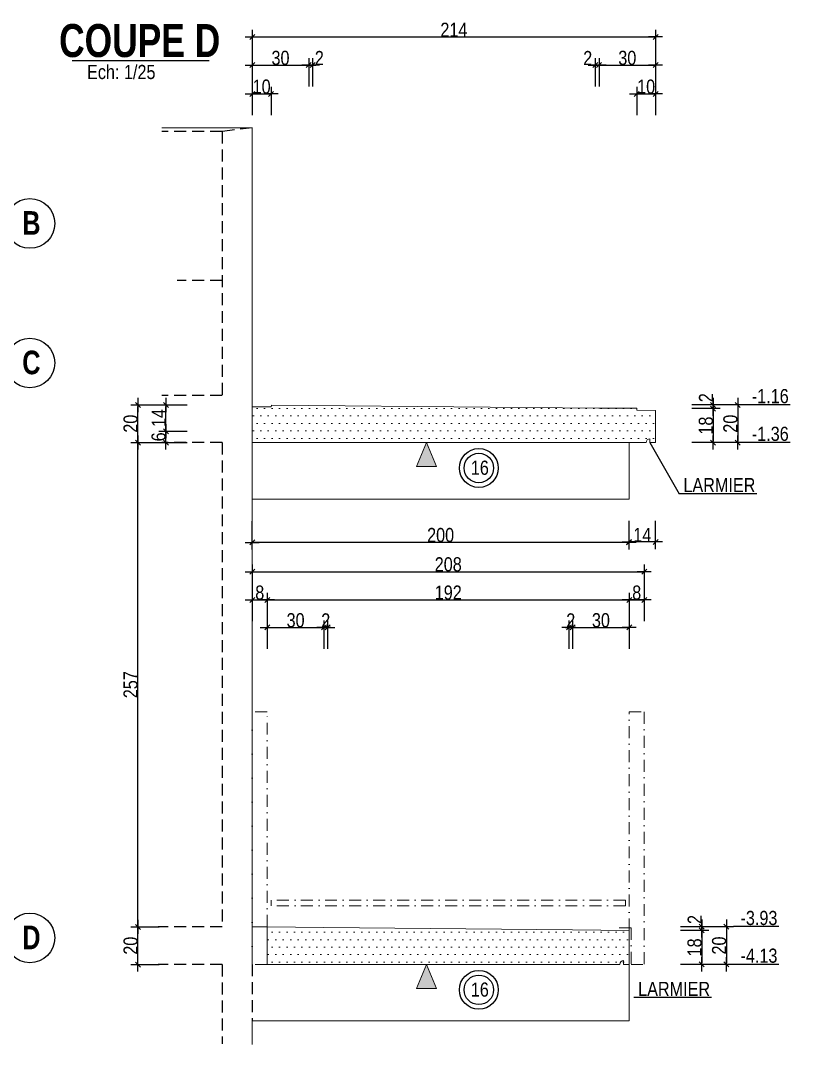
# Model space of a CAD drawing. Header units: millimetres. Extents: x 30537 to 37023, y -37354 to 0.
# Drawn here: x 33753 to 34599, y -35441 to -34355 of the extents above; entities that cross this region are included whole.
import ezdxf
from ezdxf.enums import TextEntityAlignment as Align

# ---------------------------------------------------------------- set-up
doc = ezdxf.new("R2010")
doc.units = ezdxf.units.MM
doc.linetypes.add('CACHEX2', pattern=[19.05, 12.7, -6.35])
doc.linetypes.add('TIRETPTX2', pattern=[50.8, 25.4, -12.7, 0, -12.7])
for name, color, linetype in [('01_cote_gen', 4, 'Continuous'), ('01_linteaux', 2, 'Continuous'), ('01_murs_sup', 2, 'CACHEX2'), ('01_texte', 230, 'Continuous'), ('AA_COTES', 2, 'Continuous')]:
    doc.layers.add(name, color=color, linetype=linetype)
doc.layers.add('01_murs_coup', color=5, linetype='Continuous', lineweight=60)
doc.layers.add('01_tram_axes', color=2, linetype='TIRETPTX2', lineweight=9)
doc.styles.add('ARIAL NA', font='ARIALN.TTF')
doc.styles.add('impact', font='impact.ttf')
doc.styles.add('STYLE2', font='ARIALN.TTF')
doc.dimstyles.new('JB25', dxfattribs={"dimscale": 0.1, "dimtxt": 150, "dimasz": 15, "dimexe": 0.1, "dimexo": 0.1, "dimgap": 0.09, "dimtad": 1, "dimdec": 1, "dimlfac": 0.5, "dimdsep": 46, "dimtxsty": 'STYLE2', "dimblk1": 'BOND_G', "dimblk2": 'BOND_D', "dimsah": 1, "dimcen": 1.5, "dimdle": 0.01, "dimse1": 1, "dimse2": 1, "dimclrd": 4, "dimclre": 2, "dimclrt": 6, "dimazin": 2, "dimtfac": 2.333333, "dimtdec": 1, "dimtix": 1, "dimtmove": 2, "dimatfit": 3, "dimldrblk": 'BOND_G', "dimfxl": 1, "dimtolj": 1, "dimtzin": 0, "dimarcsym": 0})

# ---------------------------------------------------------------- blocks, each defined once
blk = doc.blocks.new('BOND_G')
at = {"layer": 'AA_COTES', "color": 0}
for p, q in [((0, -5), (0, 15)), ((5, 0), (-5, 0)), ((1.77, 1.77), (-1.77, -1.77))]:
    blk.add_line(p, q, dxfattribs=at)
blk = doc.blocks.new('BOND_D')
at = {"layer": 'AA_COTES', "color": 0}
for p, q in [((5, 0), (-5, 0)), ((-1.77, -1.77), (1.77, 1.77)), ((0, 5), (0, -15))]:
    blk.add_line(p, q, dxfattribs=at)
blk = doc.blocks.new('*D3982')
at = {"layer": '01_cote_gen', "color": 4, "lineweight": -2, "transparency": 16777216}
blk.add_line((34000.6, -34372), (34425.6, -34372), dxfattribs=at)
at = {"layer": 'Defpoints', "color": 0, "transparency": 16777216}
for p in [(34427.1, -34372), (33999.1, -34446.9), (34427.1, -34518.2)]:
    blk.add_point(p, dxfattribs=at)
at = {"layer": '01_cote_gen', "color": 4, "lineweight": -2, "transparency": 16777216, "xscale": 1.5, "yscale": 1.5, "zscale": 1.5, "rotation": 180}
blk.add_blockref('BOND_G', (33999.1, -34372), dxfattribs=at)
at = {"layer": '01_cote_gen', "color": 4, "lineweight": -2, "transparency": 16777216, "xscale": 1.5, "yscale": 1.5, "zscale": 1.5}
blk.add_blockref('BOND_D', (34427.1, -34372), dxfattribs=at)
at = {"layer": '01_cote_gen', "color": 6, "lineweight": 0, "transparency": 16777216, "insert": (34213.1, -34364.5), "char_height": 15, "attachment_point": 5, "style": 'STYLE2'}
blk.add_mtext('\\A1;214', dxfattribs=at)
blk = doc.blocks.new('*D3983')
at = {"layer": '01_cote_gen', "color": 4, "lineweight": -2, "ltscale": 2, "transparency": 16777216}
blk.add_line((34368.6, -34402), (34425.6, -34402), dxfattribs=at)
at = {"layer": 'Defpoints', "color": 0, "ltscale": 2, "transparency": 16777216}
for p in [(34427.1, -34402), (34367.1, -34465.8), (34427.1, -34468.3)]:
    blk.add_point(p, dxfattribs=at)
at = {"layer": '01_cote_gen', "color": 4, "lineweight": -2, "ltscale": 2, "transparency": 16777216, "xscale": 1.5, "yscale": 1.5, "zscale": 1.5, "rotation": 180}
blk.add_blockref('BOND_G', (34367.1, -34402), dxfattribs=at)
at = {"layer": '01_cote_gen', "color": 4, "lineweight": -2, "ltscale": 2, "transparency": 16777216, "xscale": 1.5, "yscale": 1.5, "zscale": 1.5}
blk.add_blockref('BOND_D', (34427.1, -34402), dxfattribs=at)
at = {"layer": '01_cote_gen', "color": 6, "lineweight": 0, "ltscale": 2, "transparency": 16777216, "insert": (34397.1, -34394.4), "char_height": 15, "attachment_point": 5, "style": 'STYLE2'}
blk.add_mtext('\\A1;30', dxfattribs=at)
blk = doc.blocks.new('*D3984')
at = {"layer": '01_cote_gen', "color": 4, "lineweight": -2, "ltscale": 2, "transparency": 16777216}
blk.add_line((34364.6, -34402), (34365.6, -34402), dxfattribs=at)
at = {"layer": 'Defpoints', "color": 0, "ltscale": 2, "transparency": 16777216}
for p in [(34367.1, -34402), (34367.1, -34465.8), (34363.1, -34490.3)]:
    blk.add_point(p, dxfattribs=at)
at = {"layer": '01_cote_gen', "color": 4, "lineweight": -2, "ltscale": 2, "transparency": 16777216, "xscale": 1.5, "yscale": 1.5, "zscale": 1.5, "rotation": 180}
blk.add_blockref('BOND_G', (34363.1, -34402), dxfattribs=at)
at = {"layer": '01_cote_gen', "color": 4, "lineweight": -2, "ltscale": 2, "transparency": 16777216, "xscale": 1.5, "yscale": 1.5, "zscale": 1.5}
blk.add_blockref('BOND_D', (34367.1, -34402), dxfattribs=at)
at = {"layer": '01_cote_gen', "color": 6, "lineweight": 0, "ltscale": 2, "transparency": 16777216, "insert": (34355.1, -34394.5), "char_height": 15, "attachment_point": 5, "style": 'STYLE2'}
blk.add_mtext('\\A1;2', dxfattribs=at)
blk = doc.blocks.new('*D3985')
at = {"layer": '01_cote_gen', "color": 4, "lineweight": -2, "transparency": 16777216}
blk.add_line((34488.1, -34767.9), (34488.1, -34800.9), dxfattribs=at)
at = {"layer": 'Defpoints', "color": 0, "transparency": 16777216}
for p in [(34373.1, -34766.4), (34373.1, -34802.4), (34488.1, -34802.4)]:
    blk.add_point(p, dxfattribs=at)
at = {"layer": '01_cote_gen', "color": 4, "lineweight": -2, "transparency": 16777216, "xscale": 1.5, "yscale": 1.5, "zscale": 1.5}
for name, p, rotation in [('BOND_G', (34488.1, -34766.4), 90), ('BOND_D', (34488.1, -34802.4), 270)]:
    blk.add_blockref(name, p, dxfattribs=dict(at, rotation=rotation))
at = {"layer": '01_cote_gen', "color": 6, "lineweight": 0, "transparency": 16777216, "insert": (34480.5, -34784.4), "char_height": 15, "attachment_point": 5, "rotation": 90, "style": 'STYLE2'}
blk.add_mtext('\\A1;18', dxfattribs=at)
blk = doc.blocks.new('*D3986')
at = {"layer": '01_cote_gen', "color": 4, "lineweight": -2, "transparency": 16777216}
blk.add_line((34488.1, -34763.9), (34488.1, -34764.9), dxfattribs=at)
at = {"layer": 'Defpoints', "color": 0, "transparency": 16777216}
for p in [(33985.1, -34762.4), (34373.1, -34766.4), (34488.1, -34766.4)]:
    blk.add_point(p, dxfattribs=at)
at = {"layer": '01_cote_gen', "color": 4, "lineweight": -2, "transparency": 16777216, "xscale": 1.5, "yscale": 1.5, "zscale": 1.5}
for name, p, rotation in [('BOND_G', (34488.1, -34762.4), 90), ('BOND_D', (34488.1, -34766.4), 270)]:
    blk.add_blockref(name, p, dxfattribs=dict(at, rotation=rotation))
at = {"layer": '01_cote_gen', "color": 6, "lineweight": 0, "transparency": 16777216, "insert": (34480.6, -34754.8), "char_height": 15, "attachment_point": 5, "rotation": 90, "style": 'STYLE2'}
blk.add_mtext('\\A1;2', dxfattribs=at)
blk = doc.blocks.new('*D3987')
at = {"layer": '01_cote_gen', "color": 4, "lineweight": -2, "ltscale": 2, "transparency": 16777216}
blk.add_line((34000.6, -34402), (34057.6, -34402), dxfattribs=at)
at = {"layer": 'Defpoints', "color": 0, "ltscale": 2, "transparency": 16777216}
for p in [(34059.1, -34402), (33999.1, -34464.3), (34059.1, -34462.9)]:
    blk.add_point(p, dxfattribs=at)
at = {"layer": '01_cote_gen', "color": 4, "lineweight": -2, "ltscale": 2, "transparency": 16777216, "xscale": 1.5, "yscale": 1.5, "zscale": 1.5, "rotation": 180}
blk.add_blockref('BOND_G', (33999.1, -34402), dxfattribs=at)
at = {"layer": '01_cote_gen', "color": 4, "lineweight": -2, "ltscale": 2, "transparency": 16777216, "xscale": 1.5, "yscale": 1.5, "zscale": 1.5}
blk.add_blockref('BOND_D', (34059.1, -34402), dxfattribs=at)
at = {"layer": '01_cote_gen', "color": 6, "lineweight": 0, "ltscale": 2, "transparency": 16777216, "insert": (34029.1, -34394.4), "char_height": 15, "attachment_point": 5, "style": 'STYLE2'}
blk.add_mtext('\\A1;30', dxfattribs=at)
blk = doc.blocks.new('*D3988')
at = {"layer": '01_cote_gen', "color": 4, "lineweight": -2, "ltscale": 2, "transparency": 16777216}
blk.add_line((34060.6, -34402), (34061.6, -34402), dxfattribs=at)
at = {"layer": 'Defpoints', "color": 0, "ltscale": 2, "transparency": 16777216}
for p in [(34063.1, -34402), (34059.1, -34424.5), (34063.1, -34490.3)]:
    blk.add_point(p, dxfattribs=at)
at = {"layer": '01_cote_gen', "color": 4, "lineweight": -2, "ltscale": 2, "transparency": 16777216, "xscale": 1.5, "yscale": 1.5, "zscale": 1.5, "rotation": 180}
blk.add_blockref('BOND_G', (34059.1, -34402), dxfattribs=at)
at = {"layer": '01_cote_gen', "color": 4, "lineweight": -2, "ltscale": 2, "transparency": 16777216, "xscale": 1.5, "yscale": 1.5, "zscale": 1.5}
blk.add_blockref('BOND_D', (34063.1, -34402), dxfattribs=at)
at = {"layer": '01_cote_gen', "color": 6, "lineweight": 0, "ltscale": 2, "transparency": 16777216, "insert": (34070.3, -34394.5), "char_height": 15, "attachment_point": 5, "style": 'STYLE2'}
blk.add_mtext('\\A1;2', dxfattribs=at)
blk = doc.blocks.new('*D3989')
at = {"layer": '01_cote_gen', "color": 4, "lineweight": -2, "ltscale": 2, "transparency": 16777216}
blk.add_line((34408.6, -34432.6), (34425.6, -34432.6), dxfattribs=at)
at = {"layer": 'Defpoints', "color": 0, "ltscale": 2, "transparency": 16777216}
for p in [(34427.1, -34432.6), (34407.1, -34468), (34427.1, -34468.3)]:
    blk.add_point(p, dxfattribs=at)
at = {"layer": '01_cote_gen', "color": 4, "lineweight": -2, "ltscale": 2, "transparency": 16777216, "xscale": 1.5, "yscale": 1.5, "zscale": 1.5, "rotation": 180}
blk.add_blockref('BOND_G', (34407.1, -34432.6), dxfattribs=at)
at = {"layer": '01_cote_gen', "color": 4, "lineweight": -2, "ltscale": 2, "transparency": 16777216, "xscale": 1.5, "yscale": 1.5, "zscale": 1.5}
blk.add_blockref('BOND_D', (34427.1, -34432.6), dxfattribs=at)
at = {"layer": '01_cote_gen', "color": 6, "lineweight": 0, "ltscale": 2, "transparency": 16777216, "insert": (34417.1, -34424.9), "char_height": 15, "attachment_point": 5, "style": 'STYLE2'}
blk.add_mtext('\\A1;10', dxfattribs=at)
blk = doc.blocks.new('*D3990')
at = {"layer": '01_cote_gen', "color": 4, "lineweight": -2, "ltscale": 2, "transparency": 16777216}
blk.add_line((34000.6, -34432.6), (34017.6, -34432.6), dxfattribs=at)
at = {"layer": 'Defpoints', "color": 0, "ltscale": 2, "transparency": 16777216}
for p in [(33999.1, -34424.5), (34019.1, -34432.6), (34019.1, -34464.6)]:
    blk.add_point(p, dxfattribs=at)
at = {"layer": '01_cote_gen', "color": 4, "lineweight": -2, "ltscale": 2, "transparency": 16777216, "xscale": 1.5, "yscale": 1.5, "zscale": 1.5, "rotation": 180}
blk.add_blockref('BOND_G', (33999.1, -34432.6), dxfattribs=at)
at = {"layer": '01_cote_gen', "color": 4, "lineweight": -2, "ltscale": 2, "transparency": 16777216, "xscale": 1.5, "yscale": 1.5, "zscale": 1.5}
blk.add_blockref('BOND_D', (34019.1, -34432.6), dxfattribs=at)
at = {"layer": '01_cote_gen', "color": 6, "lineweight": 0, "ltscale": 2, "transparency": 16777216, "insert": (34009.1, -34424.9), "char_height": 15, "attachment_point": 5, "style": 'STYLE2'}
blk.add_mtext('\\A1;10', dxfattribs=at)
blk = doc.blocks.new('*D3991')
at = {"layer": '01_cote_gen', "color": 4, "lineweight": -2, "transparency": 16777216}
blk.add_line((34476.1, -35321.5), (34476.1, -35354.5), dxfattribs=at)
at = {"layer": 'Defpoints', "color": 0, "transparency": 16777216}
for p in [(34373.1, -35320), (34373.1, -35356), (34476.1, -35356)]:
    blk.add_point(p, dxfattribs=at)
at = {"layer": '01_cote_gen', "color": 4, "lineweight": -2, "transparency": 16777216, "xscale": 1.5, "yscale": 1.5, "zscale": 1.5}
for name, p, rotation in [('BOND_G', (34476.1, -35320), 90), ('BOND_D', (34476.1, -35356), 270)]:
    blk.add_blockref(name, p, dxfattribs=dict(at, rotation=rotation))
at = {"layer": '01_cote_gen', "color": 6, "lineweight": 0, "transparency": 16777216, "insert": (34468.5, -35338), "char_height": 15, "attachment_point": 5, "rotation": 90, "style": 'STYLE2'}
blk.add_mtext('\\A1;18', dxfattribs=at)
blk = doc.blocks.new('*D3992')
at = {"layer": '01_cote_gen', "color": 4, "lineweight": -2, "transparency": 16777216}
blk.add_line((34502.3, -35317.5), (34502.3, -35354.5), dxfattribs=at)
at = {"layer": 'Defpoints', "color": 0, "transparency": 16777216}
for p in [(34479.6, -35316), (34479.6, -35356), (34502.3, -35356)]:
    blk.add_point(p, dxfattribs=at)
at = {"layer": '01_cote_gen', "color": 4, "lineweight": -2, "transparency": 16777216, "xscale": 1.5, "yscale": 1.5, "zscale": 1.5}
for name, p, rotation in [('BOND_G', (34502.3, -35316), 90), ('BOND_D', (34502.3, -35356), 270)]:
    blk.add_blockref(name, p, dxfattribs=dict(at, rotation=rotation))
at = {"layer": '01_cote_gen', "color": 6, "lineweight": 0, "transparency": 16777216, "insert": (34494.6, -35336), "char_height": 15, "attachment_point": 5, "rotation": 90, "style": 'STYLE2'}
blk.add_mtext('\\A1;20', dxfattribs=at)
blk = doc.blocks.new('*D3993')
at = {"layer": '01_cote_gen', "color": 4, "lineweight": -2, "ltscale": 0.1, "transparency": 16777216}
blk.add_line((34000.6, -34969.4), (34013.6, -34969.4), dxfattribs=at)
at = {"layer": 'Defpoints', "color": 0, "ltscale": 0.1, "transparency": 16777216}
for p in [(34015.1, -34969.4), (33999.1, -34972.4), (34015.1, -35264.5)]:
    blk.add_point(p, dxfattribs=at)
at = {"layer": '01_cote_gen', "color": 4, "lineweight": -2, "ltscale": 0.1, "transparency": 16777216, "xscale": 1.5, "yscale": 1.5, "zscale": 1.5, "rotation": 180}
blk.add_blockref('BOND_G', (33999.1, -34969.4), dxfattribs=at)
at = {"layer": '01_cote_gen', "color": 4, "lineweight": -2, "ltscale": 0.1, "transparency": 16777216, "xscale": 1.5, "yscale": 1.5, "zscale": 1.5}
blk.add_blockref('BOND_D', (34015.1, -34969.4), dxfattribs=at)
at = {"layer": '01_cote_gen', "color": 6, "ltscale": 0.1, "transparency": 16777216, "insert": (34007.1, -34961.7), "char_height": 15, "attachment_point": 5, "style": 'STYLE2'}
blk.add_mtext('\\A1;8', dxfattribs=at)
blk = doc.blocks.new('*D3994')
at = {"layer": '01_cote_gen', "color": 4, "lineweight": -2, "ltscale": 0.1, "transparency": 16777216}
blk.add_line((34016.6, -34969.4), (34397.6, -34969.4), dxfattribs=at)
at = {"layer": 'Defpoints', "color": 0, "ltscale": 0.1, "transparency": 16777216}
for p in [(34399.1, -34969.4), (34015.1, -35284.8), (34399.1, -35286.2)]:
    blk.add_point(p, dxfattribs=at)
at = {"layer": '01_cote_gen', "color": 4, "lineweight": -2, "ltscale": 0.1, "transparency": 16777216, "xscale": 1.5, "yscale": 1.5, "zscale": 1.5, "rotation": 180}
blk.add_blockref('BOND_G', (34015.1, -34969.4), dxfattribs=at)
at = {"layer": '01_cote_gen', "color": 4, "lineweight": -2, "ltscale": 0.1, "transparency": 16777216, "xscale": 1.5, "yscale": 1.5, "zscale": 1.5}
blk.add_blockref('BOND_D', (34399.1, -34969.4), dxfattribs=at)
at = {"layer": '01_cote_gen', "color": 6, "ltscale": 0.1, "transparency": 16777216, "insert": (34207.1, -34961.7), "char_height": 15, "attachment_point": 5, "style": 'STYLE2'}
blk.add_mtext('\\A1;192', dxfattribs=at)
blk = doc.blocks.new('*D4315')
at = {"layer": '01_cote_gen', "color": 4, "lineweight": -2, "ltscale": 0.1, "transparency": 16777216}
blk.add_line((34016.6, -34998.6), (34073.6, -34998.6), dxfattribs=at)
at = {"layer": 'Defpoints', "color": 0, "ltscale": 0.1, "transparency": 16777216}
for p in [(34015.1, -34991.9), (34075.1, -34998.6), (34075.1, -35316.8)]:
    blk.add_point(p, dxfattribs=at)
at = {"layer": '01_cote_gen', "color": 4, "lineweight": -2, "ltscale": 0.1, "transparency": 16777216, "xscale": 1.5, "yscale": 1.5, "zscale": 1.5, "rotation": 180}
blk.add_blockref('BOND_G', (34015.1, -34998.6), dxfattribs=at)
at = {"layer": '01_cote_gen', "color": 4, "lineweight": -2, "ltscale": 0.1, "transparency": 16777216, "xscale": 1.5, "yscale": 1.5, "zscale": 1.5}
blk.add_blockref('BOND_D', (34075.1, -34998.6), dxfattribs=at)
at = {"layer": '01_cote_gen', "color": 6, "ltscale": 0.1, "transparency": 16777216, "insert": (34045.1, -34991), "char_height": 15, "attachment_point": 5, "style": 'STYLE2'}
blk.add_mtext('\\A1;30', dxfattribs=at)
blk = doc.blocks.new('*D4316')
at = {"layer": '01_cote_gen', "color": 4, "lineweight": -2, "ltscale": 0.1, "transparency": 16777216}
blk.add_line((34340.6, -34998.6), (34397.6, -34998.6), dxfattribs=at)
at = {"layer": 'Defpoints', "color": 0, "ltscale": 0.1, "transparency": 16777216}
for p in [(34399.1, -34998.6), (34339.1, -35319.4), (34399.1, -35320)]:
    blk.add_point(p, dxfattribs=at)
at = {"layer": '01_cote_gen', "color": 4, "lineweight": -2, "ltscale": 0.1, "transparency": 16777216, "xscale": 1.5, "yscale": 1.5, "zscale": 1.5, "rotation": 180}
blk.add_blockref('BOND_G', (34339.1, -34998.6), dxfattribs=at)
at = {"layer": '01_cote_gen', "color": 4, "lineweight": -2, "ltscale": 0.1, "transparency": 16777216, "xscale": 1.5, "yscale": 1.5, "zscale": 1.5}
blk.add_blockref('BOND_D', (34399.1, -34998.6), dxfattribs=at)
at = {"layer": '01_cote_gen', "color": 6, "ltscale": 0.1, "transparency": 16777216, "insert": (34369.1, -34991), "char_height": 15, "attachment_point": 5, "style": 'STYLE2'}
blk.add_mtext('\\A1;30', dxfattribs=at)
blk = doc.blocks.new('*D4317')
at = {"layer": '01_cote_gen', "color": 4, "lineweight": -2, "ltscale": 0.1, "transparency": 16777216}
for p, q in [((34073.6, -34998.6), (34072.1, -34998.6)), ((34079.1, -34998.6), (34075.1, -34998.6)), ((34080.6, -34998.6), (34082.1, -34998.6))]:
    blk.add_line(p, q, dxfattribs=at)
at = {"layer": 'Defpoints', "color": 0, "ltscale": 0.1, "transparency": 16777216}
for p in [(34075.1, -34998.6), (34075.1, -35316.8), (34079.1, -35344)]:
    blk.add_point(p, dxfattribs=at)
at = {"layer": '01_cote_gen', "color": 4, "lineweight": -2, "ltscale": 0.1, "transparency": 16777216, "xscale": 1.5, "yscale": 1.5, "zscale": 1.5}
blk.add_blockref('BOND_D', (34075.1, -34998.6), dxfattribs=at)
at = {"layer": '01_cote_gen', "color": 4, "lineweight": -2, "ltscale": 0.1, "transparency": 16777216, "xscale": 1.5, "yscale": 1.5, "zscale": 1.5, "rotation": 180}
blk.add_blockref('BOND_G', (34079.1, -34998.6), dxfattribs=at)
at = {"layer": '01_cote_gen', "color": 6, "ltscale": 0.1, "transparency": 16777216, "insert": (34077.1, -34991.1), "char_height": 15, "attachment_point": 5, "style": 'STYLE2'}
blk.add_mtext('\\A1;2', dxfattribs=at)
blk = doc.blocks.new('*D4318')
at = {"layer": '01_cote_gen', "color": 4, "lineweight": -2, "ltscale": 0.1, "transparency": 16777216}
for p, q in [((34333.6, -34998.6), (34332.1, -34998.6)), ((34339.1, -34998.6), (34335.1, -34998.6)), ((34340.6, -34998.6), (34342.1, -34998.6))]:
    blk.add_line(p, q, dxfattribs=at)
at = {"layer": 'Defpoints', "color": 0, "ltscale": 0.1, "transparency": 16777216}
for p in [(34335.1, -34998.6), (34339.1, -35319.4), (34335.1, -35344)]:
    blk.add_point(p, dxfattribs=at)
at = {"layer": '01_cote_gen', "color": 4, "lineweight": -2, "ltscale": 0.1, "transparency": 16777216, "xscale": 1.5, "yscale": 1.5, "zscale": 1.5}
blk.add_blockref('BOND_D', (34335.1, -34998.6), dxfattribs=at)
at = {"layer": '01_cote_gen', "color": 4, "lineweight": -2, "ltscale": 0.1, "transparency": 16777216, "xscale": 1.5, "yscale": 1.5, "zscale": 1.5, "rotation": 180}
blk.add_blockref('BOND_G', (34339.1, -34998.6), dxfattribs=at)
at = {"layer": '01_cote_gen', "color": 6, "ltscale": 0.1, "transparency": 16777216, "insert": (34337.1, -34991.1), "char_height": 15, "attachment_point": 5, "style": 'STYLE2'}
blk.add_mtext('\\A1;2', dxfattribs=at)
blk = doc.blocks.new('*D3995')
at = {"layer": '01_cote_gen', "color": 4, "lineweight": -2, "transparency": 16777216}
blk.add_line((34476.1, -35317.5), (34476.1, -35318.5), dxfattribs=at)
at = {"layer": 'Defpoints', "color": 0, "transparency": 16777216}
for p in [(33985.1, -35316), (34361.1, -35320), (34476.1, -35320)]:
    blk.add_point(p, dxfattribs=at)
at = {"layer": '01_cote_gen', "color": 4, "lineweight": -2, "transparency": 16777216, "xscale": 1.5, "yscale": 1.5, "zscale": 1.5}
for name, p, rotation in [('BOND_G', (34476.1, -35316), 90), ('BOND_D', (34476.1, -35320), 270)]:
    blk.add_blockref(name, p, dxfattribs=dict(at, rotation=rotation))
at = {"layer": '01_cote_gen', "color": 6, "lineweight": 0, "transparency": 16777216, "insert": (34468.6, -35308.4), "char_height": 15, "attachment_point": 5, "rotation": 90, "style": 'STYLE2'}
blk.add_mtext('\\A1;2', dxfattribs=at)
blk = doc.blocks.new('*D3996')
at = {"layer": '01_cote_gen', "color": 4, "lineweight": -2, "transparency": 16777216}
blk.add_line((34514.3, -34763.9), (34514.3, -34800.9), dxfattribs=at)
at = {"layer": 'Defpoints', "color": 0, "transparency": 16777216}
for p in [(34491.6, -34762.4), (34491.6, -34802.4), (34514.3, -34802.4)]:
    blk.add_point(p, dxfattribs=at)
at = {"layer": '01_cote_gen', "color": 4, "lineweight": -2, "transparency": 16777216, "xscale": 1.5, "yscale": 1.5, "zscale": 1.5}
for name, p, rotation in [('BOND_G', (34514.3, -34762.4), 90), ('BOND_D', (34514.3, -34802.4), 270)]:
    blk.add_blockref(name, p, dxfattribs=dict(at, rotation=rotation))
at = {"layer": '01_cote_gen', "color": 6, "lineweight": 0, "transparency": 16777216, "insert": (34506.6, -34782.4), "char_height": 15, "attachment_point": 5, "rotation": 90, "style": 'STYLE2'}
blk.add_mtext('\\A1;20', dxfattribs=at)
blk = doc.blocks.new('*D4319')
at = {"layer": '01_cote_gen', "color": 4, "lineweight": -2, "ltscale": 0.1, "transparency": 16777216}
blk.add_line((34400.6, -34969.4), (34413.6, -34969.4), dxfattribs=at)
at = {"layer": 'Defpoints', "color": 0, "ltscale": 0.1, "transparency": 16777216}
for p in [(34415.1, -34969.4), (34399.1, -35338), (34415.1, -35338)]:
    blk.add_point(p, dxfattribs=at)
at = {"layer": '01_cote_gen', "color": 4, "lineweight": -2, "ltscale": 0.1, "transparency": 16777216, "xscale": 1.5, "yscale": 1.5, "zscale": 1.5, "rotation": 180}
blk.add_blockref('BOND_G', (34399.1, -34969.4), dxfattribs=at)
at = {"layer": '01_cote_gen', "color": 4, "lineweight": -2, "ltscale": 0.1, "transparency": 16777216, "xscale": 1.5, "yscale": 1.5, "zscale": 1.5}
blk.add_blockref('BOND_D', (34415.1, -34969.4), dxfattribs=at)
at = {"layer": '01_cote_gen', "color": 6, "ltscale": 0.1, "transparency": 16777216, "insert": (34407.1, -34961.7), "char_height": 15, "attachment_point": 5, "style": 'STYLE2'}
blk.add_mtext('\\A1;8', dxfattribs=at)
blk = doc.blocks.new('*D4320')
at = {"layer": '01_cote_gen', "color": 4, "lineweight": -2, "ltscale": 0.1, "transparency": 16777216}
blk.add_line((34000.6, -34939.4), (34413.6, -34939.4), dxfattribs=at)
at = {"layer": 'Defpoints', "color": 0, "ltscale": 0.1, "transparency": 16777216}
for p in [(33999.1, -34943.1), (34415.1, -34939.4), (34415.1, -34961.9)]:
    blk.add_point(p, dxfattribs=at)
at = {"layer": '01_cote_gen', "color": 4, "lineweight": -2, "ltscale": 0.1, "transparency": 16777216, "xscale": 1.5, "yscale": 1.5, "zscale": 1.5, "rotation": 180}
blk.add_blockref('BOND_G', (33999.1, -34939.4), dxfattribs=at)
at = {"layer": '01_cote_gen', "color": 4, "lineweight": -2, "ltscale": 0.1, "transparency": 16777216, "xscale": 1.5, "yscale": 1.5, "zscale": 1.5}
blk.add_blockref('BOND_D', (34415.1, -34939.4), dxfattribs=at)
at = {"layer": '01_cote_gen', "color": 6, "ltscale": 0.1, "transparency": 16777216, "insert": (34207.1, -34931.7), "char_height": 15, "attachment_point": 5, "style": 'STYLE2'}
blk.add_mtext('\\A1;208', dxfattribs=at)
blk = doc.blocks.new('*D4321')
at = {"layer": '01_cote_gen', "color": 4, "lineweight": -2, "ltscale": 0.1, "transparency": 16777216}
blk.add_line((33877.8, -35314.8), (33877.8, -34803.9), dxfattribs=at)
at = {"layer": 'Defpoints', "color": 0, "ltscale": 0.1, "transparency": 16777216}
for p in [(33877.8, -34802.4), (33999.1, -34802.4), (34015.1, -35316.3)]:
    blk.add_point(p, dxfattribs=at)
at = {"layer": '01_cote_gen', "color": 4, "lineweight": -2, "ltscale": 0.1, "transparency": 16777216, "xscale": 1.5, "yscale": 1.5, "zscale": 1.5}
for name, p, rotation in [('BOND_D', (33877.8, -34802.4), 90), ('BOND_G', (33877.8, -35316.3), 270)]:
    blk.add_blockref(name, p, dxfattribs=dict(at, rotation=rotation))
at = {"layer": '01_cote_gen', "color": 6, "ltscale": 0.1, "transparency": 16777216, "insert": (33870.1, -35059.3), "char_height": 15, "attachment_point": 5, "rotation": 90, "style": 'STYLE2'}
blk.add_mtext('\\A1;257', dxfattribs=at)
blk = doc.blocks.new('*D4322')
at = {"layer": '01_cote_gen', "color": 4, "lineweight": -2, "ltscale": 0.1, "transparency": 16777216}
blk.add_line((33877.8, -34800.9), (33877.8, -34764), dxfattribs=at)
at = {"layer": 'Defpoints', "color": 0, "ltscale": 0.1, "transparency": 16777216}
for p in [(33877.8, -34762.5), (33900.3, -34762.5), (33999.1, -34802.4)]:
    blk.add_point(p, dxfattribs=at)
at = {"layer": '01_cote_gen', "color": 4, "lineweight": -2, "ltscale": 0.1, "transparency": 16777216, "xscale": 1.5, "yscale": 1.5, "zscale": 1.5}
for name, p, rotation in [('BOND_D', (33877.8, -34762.5), 90), ('BOND_G', (33877.8, -34802.4), 270)]:
    blk.add_blockref(name, p, dxfattribs=dict(at, rotation=rotation))
at = {"layer": '01_cote_gen', "color": 6, "ltscale": 0.1, "transparency": 16777216, "insert": (33870.1, -34782.4), "char_height": 15, "attachment_point": 5, "rotation": 90, "style": 'STYLE2'}
blk.add_mtext('\\A1;20', dxfattribs=at)
blk = doc.blocks.new('*D4335')
at = {"layer": '01_cote_gen', "color": 4, "lineweight": -2, "ltscale": 0.1, "transparency": 16777216}
blk.add_line((33907.5, -34800.9), (33907.5, -34791.9), dxfattribs=at)
at = {"layer": 'Defpoints', "color": 0, "ltscale": 0.1, "transparency": 16777216}
for p in [(33907.5, -34790.4), (34063.1, -34790.4), (34064.9, -34802.4)]:
    blk.add_point(p, dxfattribs=at)
at = {"layer": '01_cote_gen', "color": 4, "lineweight": -2, "ltscale": 0.1, "transparency": 16777216, "xscale": 1.5, "yscale": 1.5, "zscale": 1.5}
for name, p, rotation in [('BOND_D', (33907.5, -34790.4), 90), ('BOND_G', (33907.5, -34802.4), 270)]:
    blk.add_blockref(name, p, dxfattribs=dict(at, rotation=rotation))
at = {"layer": '01_cote_gen', "color": 6, "ltscale": 0.1, "transparency": 16777216, "insert": (33899.8, -34796.4), "char_height": 15, "attachment_point": 5, "rotation": 90, "style": 'STYLE2'}
blk.add_mtext('\\A1;6', dxfattribs=at)
blk = doc.blocks.new('*D4008')
at = {"layer": '01_cote_gen', "color": 4, "lineweight": -2, "ltscale": 0.1, "transparency": 16777216}
blk.add_line((33907.5, -34788.9), (33907.5, -34764), dxfattribs=at)
at = {"layer": 'Defpoints', "color": 0, "ltscale": 0.1, "transparency": 16777216}
for p in [(33900.3, -34762.5), (33907.5, -34762.5), (33930, -34790.4)]:
    blk.add_point(p, dxfattribs=at)
at = {"layer": '01_cote_gen', "color": 4, "lineweight": -2, "ltscale": 0.1, "transparency": 16777216, "xscale": 1.5, "yscale": 1.5, "zscale": 1.5}
for name, p, rotation in [('BOND_D', (33907.5, -34762.5), 90), ('BOND_G', (33907.5, -34790.4), 270)]:
    blk.add_blockref(name, p, dxfattribs=dict(at, rotation=rotation))
at = {"layer": '01_cote_gen', "color": 6, "ltscale": 0.1, "transparency": 16777216, "insert": (33899.9, -34776.4), "char_height": 15, "attachment_point": 5, "rotation": 90, "style": 'STYLE2'}
blk.add_mtext('\\A1;14', dxfattribs=at)
blk = doc.blocks.new('*D4336')
at = {"layer": '01_cote_gen', "color": 4, "lineweight": -2, "ltscale": 0.1, "transparency": 16777216}
blk.add_line((33877.8, -35354.7), (33877.8, -35317.7), dxfattribs=at)
at = {"layer": 'Defpoints', "color": 0, "ltscale": 0.1, "transparency": 16777216}
for p in [(33877.8, -35316.2), (33960.7, -35316.2), (34036.9, -35356.2)]:
    blk.add_point(p, dxfattribs=at)
at = {"layer": '01_cote_gen', "color": 4, "lineweight": -2, "ltscale": 0.1, "transparency": 16777216, "xscale": 1.5, "yscale": 1.5, "zscale": 1.5}
for name, p, rotation in [('BOND_D', (33877.8, -35316.2), 90), ('BOND_G', (33877.8, -35356.2), 270)]:
    blk.add_blockref(name, p, dxfattribs=dict(at, rotation=rotation))
at = {"layer": '01_cote_gen', "color": 6, "ltscale": 0.1, "transparency": 16777216, "insert": (33870.1, -35336.2), "char_height": 15, "attachment_point": 5, "rotation": 90, "style": 'STYLE2'}
blk.add_mtext('\\A1;20', dxfattribs=at)
blk = doc.blocks.new('*D4015')
at = {"layer": '01_cote_gen', "color": 4, "lineweight": -2, "ltscale": 0.1, "transparency": 16777216}
blk.add_line((35451.9, -34750.7), (35451.9, -34631.7), dxfattribs=at)
at = {"layer": 'Defpoints', "color": 0, "ltscale": 0.1, "transparency": 16777216}
for p in [(33952.4, -34630.2), (35451.9, -34630.2), (35502, -34752.2)]:
    blk.add_point(p, dxfattribs=at)
at = {"layer": '01_cote_gen', "color": 4, "lineweight": -2, "ltscale": 0.1, "transparency": 16777216, "xscale": 1.5, "yscale": 1.5, "zscale": 1.5}
for name, p, rotation in [('BOND_D', (35451.9, -34630.2), 90), ('BOND_G', (35451.9, -34752.2), 270)]:
    blk.add_blockref(name, p, dxfattribs=dict(at, rotation=rotation))
at = {"layer": '01_cote_gen', "color": 6, "ltscale": 0.1, "transparency": 16777216, "insert": (35444.2, -34691.2), "char_height": 15, "attachment_point": 5, "rotation": 90, "style": 'STYLE2'}
blk.add_mtext('\\A1;61', dxfattribs=at)
blk = doc.blocks.new('*D4535')
at = {"layer": '01_cote_gen', "color": 4, "lineweight": -2, "ltscale": 0.5, "transparency": 16777216}
blk.add_line((34425.6, -34907.9), (34400.5, -34907.9), dxfattribs=at)
at = {"layer": 'Defpoints', "color": 0, "ltscale": 0.5, "transparency": 16777216}
for p in [(34427.1, -34802.4), (34399, -34826.2), (34399, -34907.9)]:
    blk.add_point(p, dxfattribs=at)
at = {"layer": '01_cote_gen', "color": 4, "lineweight": -2, "ltscale": 0.5, "transparency": 16777216, "xscale": 1.5, "yscale": 1.5, "zscale": 1.5, "rotation": 180}
blk.add_blockref('BOND_D', (34399, -34907.9), dxfattribs=at)
at = {"layer": '01_cote_gen', "color": 4, "lineweight": -2, "ltscale": 0.5, "transparency": 16777216, "xscale": 1.5, "yscale": 1.5, "zscale": 1.5}
blk.add_blockref('BOND_G', (34427.1, -34907.9), dxfattribs=at)
at = {"layer": '01_cote_gen', "color": 6, "ltscale": 0.5, "transparency": 16777216, "insert": (34413, -34900.4), "char_height": 15, "attachment_point": 5, "style": 'STYLE2'}
blk.add_mtext('\\A1;14', dxfattribs=at)
blk = doc.blocks.new('*D4536')
at = {"layer": '01_cote_gen', "color": 4, "lineweight": -2, "ltscale": 0.5, "transparency": 16777216}
blk.add_line((34397.5, -34908.3), (34000.6, -34908.3), dxfattribs=at)
at = {"layer": 'Defpoints', "color": 0, "ltscale": 0.5, "transparency": 16777216}
for p in [(34399, -34862.4), (33999.1, -34885.2), (33999.1, -34908.3)]:
    blk.add_point(p, dxfattribs=at)
at = {"layer": '01_cote_gen', "color": 4, "lineweight": -2, "ltscale": 0.5, "transparency": 16777216, "xscale": 1.5, "yscale": 1.5, "zscale": 1.5, "rotation": 180}
blk.add_blockref('BOND_D', (33999.1, -34908.3), dxfattribs=at)
at = {"layer": '01_cote_gen', "color": 4, "lineweight": -2, "ltscale": 0.5, "transparency": 16777216, "xscale": 1.5, "yscale": 1.5, "zscale": 1.5}
blk.add_blockref('BOND_G', (34399, -34908.3), dxfattribs=at)
at = {"layer": '01_cote_gen', "color": 6, "ltscale": 0.5, "transparency": 16777216, "insert": (34199, -34900.6), "char_height": 15, "attachment_point": 5, "style": 'STYLE2'}
blk.add_mtext('\\A1;200', dxfattribs=at)

msp = doc.modelspace()

# ---------------------------------------------------------------- hatches: boundary and pattern name
at = {"layer": '01_linteaux', "lineweight": 0}
h = msp.add_hatch(dxfattribs=at)
h.set_pattern_fill('DOTS', color=256, scale=5)
edge = h.paths.add_edge_path()
edge.add_line((34427.05, -34768.37), (34407.05, -34768.09))
edge.add_line((34407.05, -34768.09), (34407.05, -34766.09))
edge.add_line((34407.05, -34766.09), (34367.05, -34765.81))
edge.add_line((34367.05, -34765.81), (34363.3, -34764.37))
edge.add_line((34363.3, -34764.37), (34063.3, -34764.37))
edge.add_line((34063.3, -34764.37), (34059.05, -34762.93))
edge.add_line((34059.05, -34762.93), (34019.55, -34762.66))
edge.add_line((34019.55, -34762.66), (34019.05, -34764.65))
edge.add_line((34019.05, -34764.65), (33999.05, -34764.37))
edge.add_line((33999.05, -34764.37), (33999.05, -34802.37))
edge.add_line((33999.05, -34802.37), (34417.05, -34802.37))
edge.add_arc((34421.05, -34802.37), 4, 90, 180, ccw=False)
edge.add_line((34421.05, -34798.37), (34421.05, -34802.37))
edge.add_line((34421.05, -34802.37), (34427.05, -34802.37))
edge.add_line((34427.05, -34802.37), (34427.05, -34768.37))
h = msp.add_hatch(dxfattribs=at)
h.set_pattern_fill('DOTS', color=256, scale=5)
edge = h.paths.add_edge_path()
edge.add_line((34399.05, -35319.98), (34339.05, -35319.39))
edge.add_line((34339.05, -35319.39), (34335.31, -35318.08))
edge.add_line((34335.31, -35318.08), (34079.31, -35318.08))
edge.add_line((34079.31, -35318.08), (34075.05, -35316.77))
edge.add_line((34075.05, -35316.77), (34015.05, -35316.3))
edge.add_line((34015.05, -35316.3), (34015.05, -35355.98))
edge.add_line((34015.05, -35355.98), (34389.05, -35355.98))
edge.add_arc((34393.05, -35355.98), 4, 90, 180, ccw=False)
edge.add_line((34393.05, -35351.98), (34393.05, -35355.98))
edge.add_line((34393.05, -35355.98), (34399.05, -35355.98))
edge.add_line((34399.05, -35355.98), (34399.05, -35319.98))

# ---------------------------------------------------------------- linework, layer by layer
for p, q in [((33999.05, -34468.37), (33903.29, -34468.37)), ((33999.05, -34468.37), (33999.05, -34764.37)), ((33999.05, -34802.37), (33999.05, -35355.98)), ((34184.05, -34802.37), (34173.4, -34827.87)), ((34184.05, -34802.37), (34194.7, -34827.87)), ((34399.03, -34802.37), (34399.03, -34862.37)), ((34173.4, -34827.87), (34194.7, -34827.87)), ((33999.05, -34862.37), (34399.03, -34862.37)), ((34015.05, -35316.3), (33999.05, -35316.17)), ((34184.05, -35355.98), (34173.4, -35381.47)), ((34184.05, -35355.98), (34194.7, -35381.47)), ((34399.05, -35355.98), (34399.05, -35415.98)), ((34173.4, -35381.47), (34194.7, -35381.47)), ((34399.05, -35415.98), (33999.05, -35415.98)), ((33999.05, -35415.98), (33999.05, -35441.02))]:
    msp.add_line(p, q, dxfattribs=at)
for points in [[(34184.05, -34802.37), (34173.4, -34827.87), (34194.7, -34827.87)], [(34184.05, -35355.98), (34173.4, -35381.47), (34194.7, -35381.47)]]:
    msp.add_solid(points, dxfattribs=at)
at = {"layer": '01_murs_coup', "linetype": 'Continuous', "lineweight": 0}
for p, q in [((33999.05, -34764.37), (33999.05, -34802.37)), ((33999.05, -34764.37), (34019.05, -34764.65)), ((34019.55, -34762.65), (34019.05, -34764.65)), ((34019.55, -34762.66), (34059.05, -34762.93)), ((34367.05, -34765.81), (34059.05, -34762.93)), ((34407.05, -34766.09), (34367.05, -34765.81)), ((34407.05, -34766.09), (34407.05, -34768.09)), ((34407.05, -34768.09), (34427.05, -34768.37)), ((34427.05, -34768.37), (34427.05, -34802.37)), ((33999.05, -34802.37), (34417.05, -34802.37)), ((34421.05, -34798.37), (34421.05, -34802.37)), ((34421.05, -34802.37), (34427.05, -34802.37)), ((34015.05, -35316.3), (34075.05, -35316.77)), ((34015.05, -35316.3), (34015.05, -35355.98)), ((34075.05, -35316.77), (34339.05, -35319.39)), ((34339.05, -35319.39), (34399.05, -35319.98)), ((34399.05, -35319.98), (34399.05, -35355.98)), ((34015.05, -35355.98), (34389.05, -35355.98)), ((34393.05, -35351.98), (34393.05, -35355.98)), ((34393.05, -35355.98), (34399.05, -35355.98))]:
    msp.add_line(p, q, dxfattribs=at)
for centre in [(34421.05, -34802.37), (34393.05, -35355.98)]:
    msp.add_arc(centre, 4, 90, 180, dxfattribs=at)
at = {"layer": '01_murs_sup'}
for p, q in [((33999.05, -34468.37), (33967.05, -34472.37)), ((33967.05, -34472.37), (33903.29, -34472.37)), ((33967.05, -34472.37), (33967.05, -34752.37)), ((33967.05, -34630.37), (33919.29, -34630.37)), ((33967.05, -34752.37), (33903.29, -34752.37)), ((33967.05, -34802.37), (33903.29, -34802.37)), ((33967.05, -34802.37), (33967.05, -35316.17)), ((33967.05, -35316.17), (33899.29, -35316.17)), ((33967.05, -35356.17), (33899.29, -35356.17)), ((33967.05, -35356.17), (33967.05, -35440.36)), ((33999.05, -35355.98), (33999.05, -35415.98))]:
    msp.add_line(p, q, dxfattribs=at)
at = {"layer": '01_texte'}
for p, q in [((33807.86, -34397.01), (33953.46, -34397.01)), ((34570.06, -34762.37), (34521.79, -34762.37)), ((34421.05, -34802.37), (34452.04, -34856.71)), ((34570.06, -34802.37), (34521.79, -34802.37)), ((34534.55, -34856.71), (34452.04, -34856.71)), ((34558.06, -35315.98), (34509.79, -35315.98)), ((34558.06, -35355.98), (34509.79, -35355.98)), ((34486.53, -35391.28), (34404.02, -35391.28))]:
    msp.add_line(p, q, dxfattribs=at)
for centre, radius in [((33763.17, -34570.01), 26.34), ((33763.17, -34718.01), 26.34), ((34239.6, -34829.43), 20.63), ((34239.6, -34829.43), 15.66), ((33763.17, -35328.01), 26.34), ((34239.6, -35383.03), 20.63), ((34239.6, -35383.03), 15.66)]:
    msp.add_circle(centre, radius, dxfattribs=at)
at = {"layer": '01_tram_axes', "ltscale": 0.5}
for p, q in [((33999.05, -35355.98), (33999.05, -35087.98)), ((34015.05, -35087.98), (33999.05, -35087.98)), ((34015.05, -35316.3), (34015.05, -35087.98)), ((34399.05, -35319.98), (34399.05, -35087.98)), ((34399.05, -35087.98), (34415.05, -35087.98)), ((34415.05, -35087.98), (34415.05, -35355.98)), ((34395.05, -35287.98), (34019.05, -35287.98)), ((34019.05, -35287.98), (34019.05, -35293.98)), ((34395.05, -35293.98), (34019.05, -35293.98)), ((34395.05, -35293.98), (34395.05, -35287.98)), ((34395.05, -35293.98), (34395.05, -35287.98)), ((34401.05, -35317.28), (34384.06, -35317.28)), ((34401.05, -35317.28), (34401.05, -35355.98)), ((34015.05, -35355.98), (33999.05, -35355.98)), ((34401.05, -35355.98), (34415.05, -35355.98))]:
    msp.add_line(p, q, dxfattribs=at)

# ---------------------------------------------------------------- texts
at = {"layer": '01_texte', "style": 'impact'}
msp.add_text('COUPE D', height=35, dxfattribs=at).set_placement((33879.67, -34375.91), align=Align.MIDDLE)
at = {"layer": '01_texte'}
for s, style, p in [('Ech: 1/25', 'STYLE2', (33823.82, -34416.79)), ('-1.16', 'ARIAL NA', (34529.22, -34760.64)), ('-1.36', 'ARIAL NA', (34529.22, -34800.64)), ('16', 'STYLE2', (34231.07, -34836.62)), ('LARMIER', 'ARIAL NA', (34456.63, -34855.01)), ('-3.93', 'ARIAL NA', (34517.22, -35314.25)), ('-4.13', 'ARIAL NA', (34517.22, -35354.25)), ('16', 'STYLE2', (34231.07, -35390.23)), ('LARMIER', 'ARIAL NA', (34408.61, -35389.58))]:
    msp.add_text(s, height=15, dxfattribs=dict(at, style=style)).set_placement(p)
at = {"layer": '01_texte', "style": 'impact'}
for s, p in [('B', (33755.07, -34581.92)), ('C', (33755.07, -34729.92)), ('D', (33755.07, -35339.92))]:
    msp.add_text(s, height=25, rotation=0, dxfattribs=at).set_placement(p)

# ---------------------------------------------------------------- dimensions: what is measured, and where the dimension line sits
at = {"layer": '01_cote_gen', "lineweight": 0}
dim = msp.add_linear_dim(base=(34427.05, -34372.02), p1=(33999.05, -34446.9), p2=(34427.05, -34518.25), dimstyle='JB25', dxfattribs=at)
dim.commit()
dim.dimension.update_dxf_attribs({"geometry": '*D3982', "text_midpoint": (34213.05, -34364.48)})
at = {"layer": '01_cote_gen', "lineweight": 0, "ltscale": 2}
for base, p1, p2, picture, middle in [((34059.05, -34402.02), (33999.05, -34464.32), (34059.05, -34462.88), '*D3987', (34029.05, -34394.36)), ((34427.05, -34402.02), (34367.05, -34465.76), (34427.05, -34468.32), '*D3983', (34397.05, -34394.36)), ((34019.05, -34432.56), (33999.05, -34424.52), (34019.05, -34464.6), '*D3990', (34009.05, -34424.89)), ((34427.05, -34432.56), (34407.05, -34468.04), (34427.05, -34468.32), '*D3989', (34417.05, -34424.89))]:
    dim = msp.add_linear_dim(base=base, p1=p1, p2=p2, dimstyle='JB25', dxfattribs=at)
    dim.commit()
    dim.dimension.update_dxf_attribs({"geometry": picture, "text_midpoint": middle})
for base, p1, p2, picture, middle in [((34063.05, -34402.02), (34059.05, -34424.52), (34063.05, -34490.32), '*D3988', (34070.34, -34394.48)), ((34367.05, -34402.02), (34363.05, -34490.32), (34367.05, -34465.76), '*D3984', (34355.09, -34394.48))]:
    dim = msp.add_linear_dim(base=base, p1=p1, p2=p2, dimstyle='JB25', dxfattribs=at)
    dim.commit()
    dim.dimension.update_dxf_attribs({"geometry": picture, "text_midpoint": middle, "dimtype": 160})
at = {"layer": '01_cote_gen', "ltscale": 0.1}
for base, p1, p2, picture, middle in [((35451.91, -34630.17), (35501.98, -34752.17), (33952.36, -34630.17), '*D4015', (35444.25, -34691.17)), ((33877.79, -34762.45), (33999.05, -34802.37), (33900.29, -34762.45), '*D4322', (33870.12, -34782.41)), ((33907.47, -34762.45), (33929.97, -34790.37), (33900.29, -34762.45), '*D4008', (33899.93, -34776.41)), ((33907.47, -34790.37), (34064.95, -34802.37), (34063.05, -34790.37), '*D4335', (33899.8, -34796.37)), ((33877.79, -34802.37), (34015.05, -35316.3), (33999.05, -34802.37), '*D4321', (33870.12, -35059.34)), ((33877.79, -35316.17), (34036.89, -35356.18), (33960.67, -35316.17), '*D4336', (33870.12, -35336.18))]:
    dim = msp.add_linear_dim(base=base, p1=p1, p2=p2, angle=90, dimstyle='JB25', dxfattribs=at)
    dim.commit()
    dim.dimension.update_dxf_attribs({"geometry": picture, "text_midpoint": middle})
at = {"layer": '01_cote_gen', "lineweight": 0}
for base, p1, p2, picture, middle in [((34488.14, -34766.37), (33985.05, -34762.37), (34373.05, -34766.37), '*D3986', (34480.6, -34754.77)), ((34476.14, -35319.98), (33985.05, -35315.98), (34361.05, -35319.98), '*D3995', (34468.6, -35308.37))]:
    dim = msp.add_linear_dim(base=base, p1=p1, p2=p2, angle=90, dimstyle='JB25', dxfattribs=at)
    dim.commit()
    dim.dimension.update_dxf_attribs({"geometry": picture, "text_midpoint": middle, "dimtype": 160})
for base, p1, p2, picture, middle in [((34488.14, -34802.37), (34373.05, -34766.37), (34373.05, -34802.37), '*D3985', (34480.47, -34784.37)), ((34514.29, -34802.37), (34491.64, -34762.37), (34491.64, -34802.37), '*D3996', (34506.62, -34782.37)), ((34476.14, -35355.98), (34373.05, -35319.98), (34373.05, -35355.98), '*D3991', (34468.47, -35337.98)), ((34502.29, -35355.98), (34479.64, -35315.98), (34479.64, -35355.98), '*D3992', (34494.62, -35335.98))]:
    dim = msp.add_linear_dim(base=base, p1=p1, p2=p2, angle=90, dimstyle='JB25', dxfattribs=at)
    dim.commit()
    dim.dimension.update_dxf_attribs({"geometry": picture, "text_midpoint": middle})
at = {"layer": '01_cote_gen', "ltscale": 0.5}
for base, p1, p2, picture, middle in [((34399.03, -34907.94), (34427.05, -34802.37), (34399.03, -34826.17), '*D4535', (34413.04, -34900.4)), ((33999.05, -34908.28), (34399.03, -34862.37), (33999.05, -34885.25), '*D4536', (34199.04, -34900.61))]:
    dim = msp.add_linear_dim(base=base, p1=p1, p2=p2, dimstyle='JB25', dxfattribs=at)
    dim.commit()
    dim.dimension.update_dxf_attribs({"geometry": picture, "text_midpoint": middle})
at = {"layer": '01_cote_gen', "ltscale": 0.1}
for base, p1, p2, picture, middle in [((34415.05, -34939.35), (33999.05, -34943.05), (34415.05, -34961.85), '*D4320', (34207.05, -34931.68)), ((34015.05, -34969.35), (33999.05, -34972.35), (34015.05, -35264.51), '*D3993', (34007.05, -34961.68)), ((34399.05, -34969.35), (34015.05, -35284.85), (34399.05, -35286.2), '*D3994', (34207.05, -34961.68)), ((34415.05, -34969.35), (34399.05, -35337.98), (34415.05, -35337.98), '*D4319', (34407.05, -34961.68)), ((34075.05, -34998.62), (34015.05, -34991.85), (34075.05, -35316.77), '*D4315', (34045.05, -34990.95)), ((34075.05, -34998.62), (34079.05, -35343.98), (34075.05, -35316.77), '*D4317', (34077.05, -34991.08)), ((34335.05, -34998.62), (34339.05, -35319.39), (34335.05, -35343.98), '*D4318', (34337.05, -34991.08)), ((34399.05, -34998.62), (34339.05, -35319.39), (34399.05, -35319.98), '*D4316', (34369.05, -34990.95))]:
    dim = msp.add_linear_dim(base=base, p1=p1, p2=p2, dimstyle='JB25', dxfattribs=at)
    dim.commit()
    dim.dimension.update_dxf_attribs({"geometry": picture, "text_midpoint": middle})

doc.saveas('drawing.dxf')
